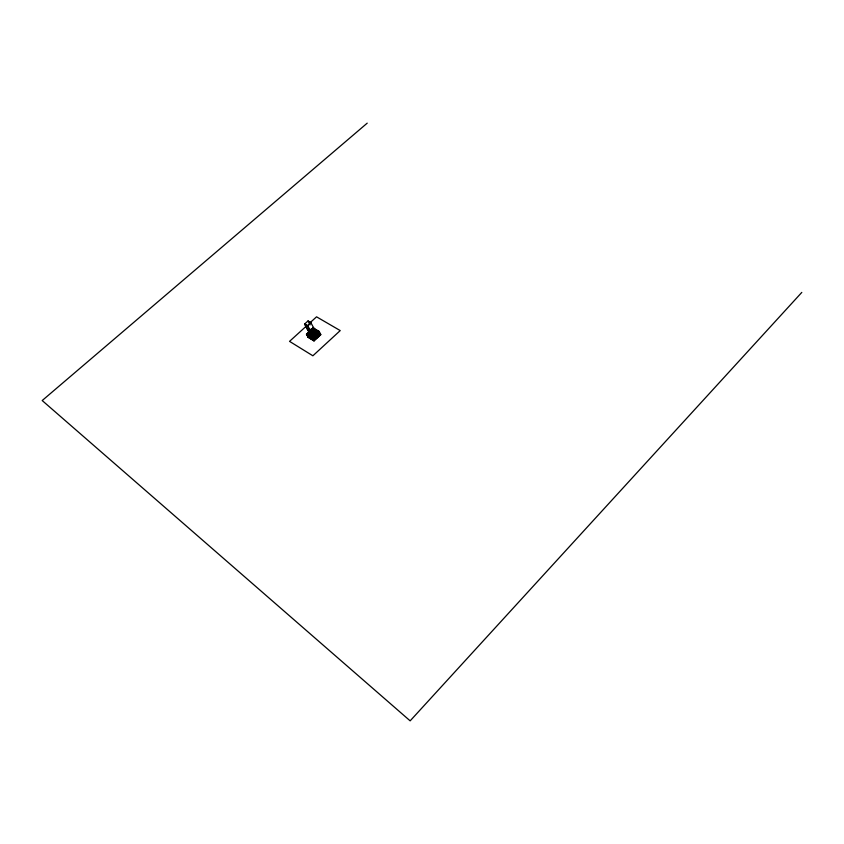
<?xml version="1.0" encoding="UTF-8"?>
<svg xmlns="http://www.w3.org/2000/svg" width="844" height="844" viewBox="0 0 844 844"><rect width="100%" height="100%" fill="white"/><g stroke="black" fill="none" stroke-linecap="round" stroke-linejoin="round"><path stroke-width="1.27" d="M312.997 331.745L312.132 331.935M310.919 329.561L311.552 329.941L311.879 329.171M314.126 334.614L314.073 335.279L314.369 334.541M311.552 328.749L310.982 329.181M801.8 292.404L410.152 720.85L42.2 400.541L367.214 123.15M313.609 334.572L311.721 336.302L314.168 337.769L316.996 335.173L317.386 335.596M314.411 337.916L317.249 335.321M313.905 340.048L320.003 334.467L319.18 332.895L313.905 329.761M313.651 340.48L320.699 334.393L313.894 340.628L308.028 337.083L315.065 331.038L308.271 337.231L306.847 334.572L312.385 329.856M313.578 327.556L306.467 334.161L308.176 337.357L314.042 340.892L320.847 334.657L319.159 331.449L313.272 327.957M309.136 329.455L311.489 331.048L312.913 329.74L311.341 330.774L309.136 329.455L308.187 329.962M308.355 335.047L314.696 329.223M310.054 333.486L308.324 330.236L310.307 333.633L313.145 331.048L315.835 332.652L313.04 327.662M312.28 333.971L309.97 335.68L314.126 338.18M312.713 339.478L308.704 337.241L306.994 334.045L312.375 337.283L318.631 331.555L320.309 334.773M319.159 331.449L312.227 337.811L306.847 334.572M320.171 334.498L319.021 331.977L312.765 337.695L306.889 334.161L311.341 330.099M308.566 330.373L309.284 329.73M312.09 328.538L310.191 330.268L312.997 335.247M313.409 327.514L310.117 330.51L307.575 325.7L304.747 324.022L307.3 328.822L310.571 330.69L313.187 327.936M313.377 328.622L319.053 331.565M304.61 324.054L308.049 320.931L311.003 322.672L307.564 325.805L304.61 324.054L309.769 333.749L312.713 335.511L307.564 325.805M305.939 326.459L289.545 341.366L312.881 355.788L340.227 330.584L316.553 316.827L309.801 322.957M307.575 325.7L310.877 322.703L316.12 332.388M318.631 331.555L313.229 328.358L314.917 331.555M319.021 331.977L313.124 328.474L314.538 331.143M313.915 329.656L319.317 332.863L313.071 338.592L307.691 335.342L314.453 329.086L314.844 329.498L313.282 330.521M320.003 334.467L313.04 330.373L318.694 333.623M315.698 332.388L312.892 330.901M307.205 328.917L310.149 330.679M317.523 335.068L313.504 332.852M310.043 330.795L307.596 329.339L310.033 333.907L308.609 335.205L308.208 334.783M313.082 332.842L314.443 333.834M316.996 335.173L314.685 333.981M309.917 333.222L312.85 334.984M310.307 333.633L312.755 335.1M309.632 333.486L312.565 335.247M306.467 334.161L312.333 337.695L314.042 340.892M314.179 340.364L308.313 336.83L306.889 334.161M307.817 335.321L308.651 336.883M312.375 337.283L314.073 340.491M307.881 329.076L308.429 330.109M311.615 336.418L310.402 335.69M311.193 336.418L317.291 330.953M308.049 320.931L310.075 324.877M311.383 329.529L313.704 333.929M311.584 330.078L313.609 333.886M313.651 328.369L315.065 331.038"/></g></svg>
